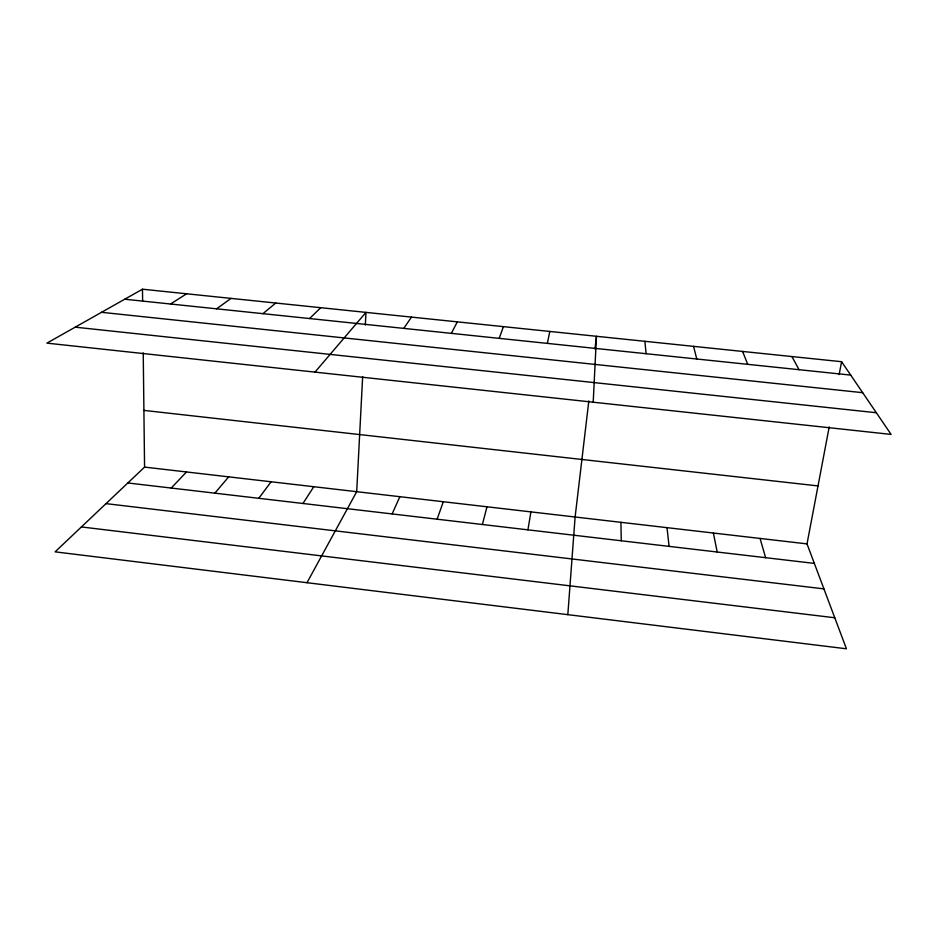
<?xml version="1.0" encoding="UTF-8"?>
<svg xmlns="http://www.w3.org/2000/svg" width="938" height="938" viewBox="0 0 938 938"><rect width="100%" height="100%" fill="white"/><g stroke="black" fill="none" stroke-linecap="round" stroke-linejoin="round"><path stroke-width="1.41" d="M593.203 402.203L596.462 336.285L594.962 349.03M362.654 376.572L356.698 491.688L306.996 582.709M365.328 325.029L365.984 312.377L314.98 372.116M567.83 614.66L575.111 517.002L588.83 400.878M527.93 529.841L530.92 511.878M143.233 352.864L144.569 467.101L55.108 551.849L846.428 648.791L807.02 543.888L829.215 426.86M839.147 374.567L841.585 361.705L142.482 289.209L46.9 343.132L891.1 434.411L841.585 361.705M547.37 343.39L549.797 331.442M482.39 524.506L486.974 506.79M437.12 519.206L443.299 501.724M499.204 338.36L503.413 326.635M392.131 513.93L399.869 496.694M451.342 333.353L457.322 321.851M302.962 503.483L313.784 486.705M403.786 328.382L411.512 317.103M258.782 498.313L271.105 481.769M214.861 493.165L228.684 476.844M171.208 488.053L186.51 471.955M309.587 318.545L320.737 307.687M262.933 313.667L275.76 303.021M216.572 308.825L231.065 298.39M170.505 304.006L186.639 293.782M124.731 299.222L850.707 375.094M101.527 312.307L862.679 392.682M75.192 327.174L876.338 412.732M143.913 410.398L818.018 485.919M144.569 467.101L807.02 543.888M127.814 482.964L814.348 563.398M106.017 503.624L823.916 588.876M81.407 526.945L834.773 617.767M791.918 356.546L799.047 369.701M742.579 351.433L747.738 364.331M760.061 538.447L765.607 557.688M693.557 346.345L696.77 359.008M713.396 533.03L717.183 552.013M667.024 527.66L669.075 546.373M644.852 341.303L646.141 353.72M620.921 522.314L621.261 540.78M142.482 289.209L142.623 300.875"/></g></svg>
